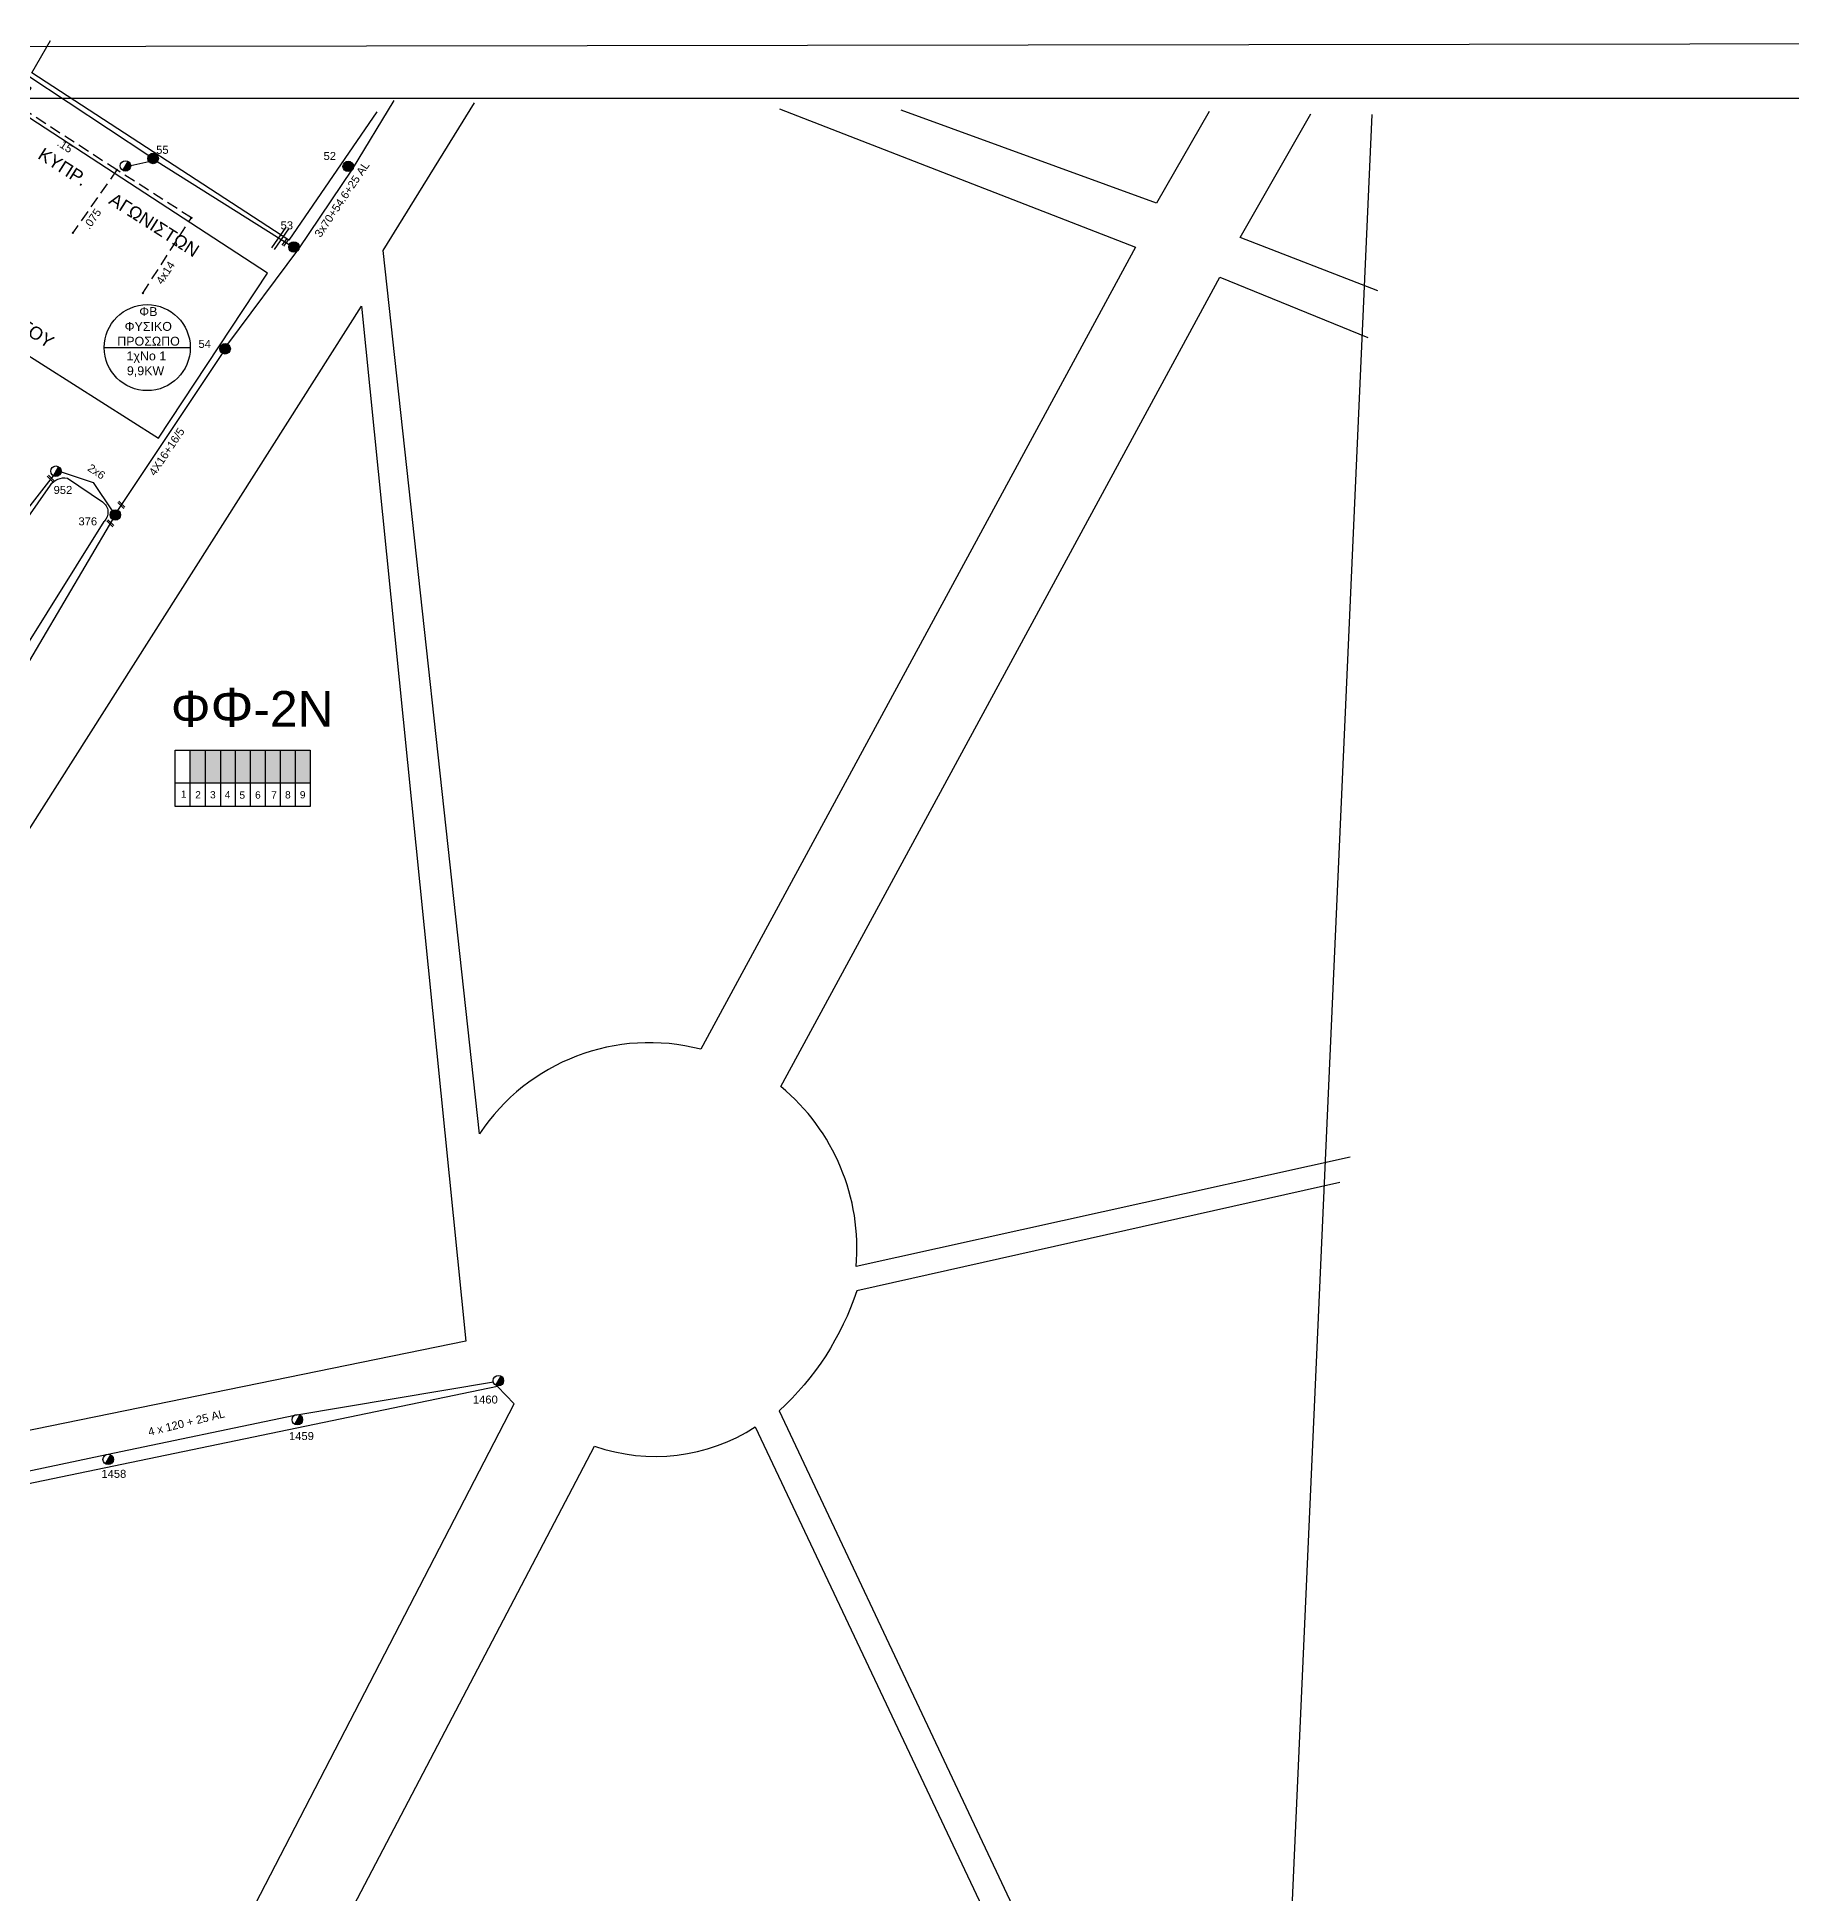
# Model space of a CAD drawing. Header units: millimetres. Extents: x 1091 to 3521, y 1177 to 2968.
# Drawn here: x 2158 to 2552.6, y 2550.8 to 2968.4 of the extents above; entities that cross this region are included whole.
import ezdxf
from ezdxf.enums import TextEntityAlignment as Align

# ---------------------------------------------------------------- set-up
doc = ezdxf.new("R2010")
doc.units = ezdxf.units.MM
doc.linetypes.add('DASHED', pattern=[19.05, 12.7, -6.35])
for name, color, linetype, lineweight in [('2x6', 7, 'SYN_LINE', 30), ('4x14', 7, 'Continuous', 30), ('4x16+16', 7, 'Continuous', 30), ('4X16+16_5', 7, 'Continuous', 30), ('4x16+16CU', 7, 'Continuous', 30), ('Άγνωστα', 7, 'Continuous', 30), ('Καλώδια ΧΤ   3x150AL+50CU', 7, 'DASHED', 30), ('Συνεστραμμένα ΧΤ   3x70+54.6+25 AL', 7, 'SYN_LINE', 30), ('Συνεστραμμένα ΧΤ   4x120+25 AL', 7, 'SYN_LINE', 30), ('Υπόγεια Καλώδια Δικτύου ΧΤ   .075', 7, 'DASHED', 30), ('Υπόγεια Καλώδια Δικτύου ΧΤ   .15', 7, 'DASHED', 30)]:
    doc.layers.add(name, color=color, linetype=linetype, lineweight=lineweight)
for name, color, linetype in [('Pillar OTE', 7, 'Continuous'), ('TEXT ΚΑΛΩΔΙΩΝ', 7, 'Continuous'), ('ΑΓΝΩΣΤΟ ΕΝΑΕΡΙΟ ΚΑΛΩΔΙΟ', 7, 'Continuous'), ('Μηχανική τομή', 7, 'Continuous'), ('Στύλος Ξύλινος', 7, 'Continuous'), ('Στύλος Ξύλινος @ 1', 7, 'Continuous'), ('Στύλος ΦΜ', 7, 'Continuous'), ('Στύλος ΦΜ @ 1', 7, 'Continuous'), ('Συνδέσεις', 7, 'Continuous'), ('Τομή', 7, 'Continuous'), ('Υπόβαθρο ΔΕΗ', 7, 'Continuous')]:
    doc.layers.add(name, color=color, linetype=linetype)
doc.styles.add('arial', font='arial.ttf')
doc.styles.get("Standard").update_dxf_attribs({"font": 'arial.ttf', "height": 1.8})
doc.linetypes.add('SYN_LINE', pattern='A,0.5,-0.0001,["/\\/\\/\\/",Standard,S=0.1,R=0,X=0,Y=-0.05],-0.25', length=0.7501)

# ---------------------------------------------------------------- blocks, each defined once
blk = doc.blocks.new('ΥΠΑΡΧΩΝ ΤΣΙΜΕΝΤΕΝΙΟΣ ΣΤΥΛΟΣ')
at = {"layer": 'Στύλος ΦΜ'}
blk.add_hatch(color=7, dxfattribs=at).paths.add_polyline_path([(-1.29, -2.28, 0.574793), (2.62, 0, 0.268822), (1.3, 2.27)])
at = {"layer": 'Στύλος ΦΜ', "color": 7}
blk.add_line((-1.29, -2.28), (1.3, 2.27), dxfattribs=at)
blk.add_circle((0, 0), 2.62, dxfattribs=at)
at = {"layer": 'Στύλος ΦΜ', "flags": 4}
for tag, p in [('ΑΡΙΘΜΟΣ', (-4.68, 8.05)), ('ΤΥΠΟΣ', (-4.91, 3.03))]:
    blk.add_attdef(tag, p, '', height=4, dxfattribs=at)
blk = doc.blocks.new('ΥΠΑΡΧΩΝ ΞΥΛΙΝΟΣ ΣΤΥΛΟΣ')
at = {"layer": 'Στύλος Ξύλινος'}
h = blk.add_hatch(color=7, dxfattribs=at)
h.paths.add_polyline_path([(-2.62, 0, 0.270008), (-1.29, -2.28), (1.3, 2.27, 0.576266)])
h.paths.add_polyline_path([(-1.29, -2.28, 0.574793), (2.62, 0, 0.268822), (1.3, 2.27)])
at = {"layer": 'Στύλος Ξύλινος', "color": 7}
blk.add_line((-1.29, -2.28), (1.3, 2.27), dxfattribs=at)
blk.add_circle((0, 0), 2.62, dxfattribs=at)
at = {"layer": 'Στύλος Ξύλινος', "color": 1, "flags": 4}
for tag, p in [('ΑΡΙΘΜΟΣ', (-4.91, 8.6)), ('ΤΥΠΟΣ', (-4.85, 3.39))]:
    blk.add_attdef(tag, p, '', height=4, dxfattribs=at)
blk = doc.blocks.new('_ΣΥΝΔΕΣΗ')
at = {"layer": 'Συνδέσεις', "linetype": 'SYN_LINE', "ltscale": 40}
blk.add_hatch(color=256, dxfattribs=at).paths.add_polyline_path([(0.5, 0, 1), (-0.5, 0, 1)])
at = {"layer": 'Συνδέσεις'}
blk.add_circle((0, 0), 0.5, dxfattribs=at)
blk = doc.blocks.new('ΤΟΜΗ')
at = {"layer": 'Τομή', "ltscale": 40}
for p, q in [((11.3, -0.6), (-11.4, -0.6)), ((11.3, -3.4), (-11.4, -3.4))]:
    blk.add_line(p, q, dxfattribs=at)
blk = doc.blocks.new('ΜΗΧΑΝΙΚΗ ΤΟΜΗ')
at = {"layer": 'Μηχανική τομή', "ltscale": 40}
for p, q in [((-3.8, 1.2), (3.8, 1.2)), ((3.8, -0.3), (-3.8, -0.3))]:
    blk.add_line(p, q, dxfattribs=at)

msp = doc.modelspace()

# ---------------------------------------------------------------- hatches: boundary and pattern name
at = {"layer": 'Καλώδια ΧΤ   3x150AL+50CU', "linetype": 'DASHED', "lineweight": -3, "ltscale": 0.2}
h = msp.add_hatch(color=27, dxfattribs=at)
h.dxf.hatch_style = 1
h.paths.add_polyline_path([(2195.8, 2808.04), (2192.36, 2808.04), (2192.36, 2800.68), (2195.8, 2800.67)])
h = msp.add_hatch(color=30, dxfattribs=at)
h.dxf.hatch_style = 1
h.paths.add_polyline_path([(2195.8, 2800.67), (2199.24, 2800.67), (2199.24, 2808.04), (2195.8, 2808.04)])
h = msp.add_hatch(color=1, dxfattribs=at)
h.dxf.hatch_style = 1
h.paths.add_polyline_path([(2202.53, 2808.04), (2199.24, 2808.04), (2199.24, 2800.67), (2202.53, 2800.67)])
h = msp.add_hatch(color=2, dxfattribs=at)
h.dxf.hatch_style = 1
h.paths.add_polyline_path([(2202.53, 2800.67), (2205.92, 2800.66), (2205.92, 2808.03), (2202.53, 2808.04)])
h = msp.add_hatch(color=133, dxfattribs=at)
h.dxf.hatch_style = 1
h.paths.add_polyline_path([(2205.92, 2800.66), (2209.32, 2800.66), (2209.32, 2808.03), (2205.92, 2808.03)])
h = msp.add_hatch(color=173, dxfattribs=at)
h.dxf.hatch_style = 1
h.paths.add_polyline_path([(2212.65, 2800.66), (2212.65, 2808.03), (2209.32, 2808.03), (2209.32, 2800.66)])
h = msp.add_hatch(color=62, dxfattribs=at)
h.dxf.hatch_style = 1
h.paths.add_polyline_path([(2216.04, 2808.03), (2212.65, 2808.03), (2212.65, 2800.66), (2216.04, 2800.65)])
h = msp.add_hatch(color=6, dxfattribs=at)
h.dxf.hatch_style = 1
h.paths.add_polyline_path([(2219.43, 2808.03), (2216.04, 2808.03), (2216.04, 2800.66), (2219.43, 2800.65)])

# ---------------------------------------------------------------- linework, layer by layer
at = {"lineweight": -3, "ltscale": 0.2}
msp.add_line((2173.06, 2898.57), (2192.39, 2898.57), dxfattribs=at)
msp.add_circle((2182.72, 2898.57), 9.67, dxfattribs=at)
at = {"layer": '2x6', "color": 6, "linetype": 'SYN_LINE', "lineweight": -3, "ltscale": 10}
msp.add_lwpolyline([(2163.36, 2870.63), (2170.54, 2868.25), (2174.85, 2861.89)], dxfattribs=at)
at = {"layer": '4x14', "color": 30, "linetype": 'DASHED', "lineweight": -3, "ltscale": 0.2}
msp.add_lwpolyline([(2181.71, 2910.81), (2192.64, 2927.77)], dxfattribs=at)
at = {"layer": '4x16+16', "color": 6, "lineweight": -3, "ltscale": 0.1}
msp.add_lwpolyline([(2123.22, 2777.52), (2153.13, 2822.7), (2174.96, 2859.91)], dxfattribs=at)
at = {"layer": '4X16+16_5', "color": 6, "lineweight": -3, "ltscale": 0.1}
msp.add_lwpolyline([(2176.13, 2861.96), (2199.66, 2897.28)], dxfattribs=at)
at = {"layer": '4x16+16CU', "color": 7, "lineweight": -3, "ltscale": 0.1}
msp.add_lwpolyline([(2060.68, 2726.56), (2082.08, 2758.69), (2101.7, 2787.13), (2123.6, 2818.18), (2143.73, 2846.76), (2161.61, 2869.74)], dxfattribs=at)
at = {"layer": 'Pillar OTE', "lineweight": -3, "ltscale": 40}
for points in [[(2189.03, 2795.4), (2189.03, 2808.04), (2219.36, 2808.03), (2219.36, 2795.37), (2189.03, 2795.4)], [(2192.36, 2795.39), (2192.36, 2808.04)], [(2195.8, 2795.39), (2195.8, 2808.04)], [(2199.24, 2795.39), (2199.24, 2808.04)], [(2202.53, 2795.38), (2202.53, 2808.04)], [(2205.92, 2795.38), (2205.92, 2808.03)], [(2209.32, 2795.38), (2209.32, 2808.03)], [(2212.65, 2795.37), (2212.65, 2808.03)], [(2216.04, 2795.37), (2216.04, 2808.03)], [(2189.03, 2800.68), (2219.36, 2800.65)]]:
    msp.add_lwpolyline(points, dxfattribs=at)
at = {"layer": 'Άγνωστα', "lineweight": -3, "ltscale": 0.1}
for points in [[(3521.49, 1936.89), (1091.31, 1933.19), (1091.31, 2964.7), (3521.49, 2968.4)], [(3374.53, 1943.19), (1101.31, 1943.19), (1101.31, 2954.7), (3374.53, 2954.7)]]:
    msp.add_lwpolyline(points, close=True, dxfattribs=at)
at = {"layer": 'ΑΓΝΩΣΤΟ ΕΝΑΕΡΙΟ ΚΑΛΩΔΙΟ', "color": 30, "linetype": 'SYN_LINE', "lineweight": -3, "ltscale": 15}
for points in [[(2155.86, 2959.8), (2183.09, 2941.81)], [(2184.98, 2940.41), (2214.67, 2921.75)]]:
    msp.add_lwpolyline(points, dxfattribs=at)
at = {"layer": 'ΑΓΝΩΣΤΟ ΕΝΑΕΡΙΟ ΚΑΛΩΔΙΟ', "color": 30, "lineweight": -3, "ltscale": 0.1}
msp.add_lwpolyline([(2183.11, 2940.39), (2179, 2939.47)], dxfattribs=at)
at = {"layer": 'Συνεστραμμένα ΧΤ   3x70+54.6+25 AL', "color": 6, "lineweight": -3, "ltscale": 15}
msp.add_lwpolyline([(2200.82, 2899.33), (2216.83, 2920.82), (2228.89, 2938.67), (2238.25, 2954.15)], dxfattribs=at)
at = {"layer": 'Συνεστραμμένα ΧΤ   4x120+25 AL', "color": 1, "lineweight": -3, "ltscale": 15}
msp.add_lwpolyline([(2064.01, 2625.34), (2096.61, 2633.57), (2134.88, 2641.41), (2173.55, 2649.63), (2215.89, 2658.48), (2260.55, 2665.93)], dxfattribs=at)
at = {"layer": 'Υπόβαθρο ΔΕΗ', "lineweight": -3, "ltscale": 0.1}
for points in [[(2234.37, 2951.63), (2214.55, 2922.73), (2156.78, 2960.37), (2161, 2967.62)], [(2421.54, 2951.64), (2409.65, 2931.09), (2352.29, 2951.96)], [(2459.49, 2911.31), (2428.48, 2923.35), (2444.39, 2951.13)], [(2458.14, 2950.97), (2438.62, 2514.07), (3389.31, 2500.74)], [(2057.41, 2634.87), (2230.91, 2907.86), (2254.39, 2675.08), (2057.41, 2634.87)], [(2084.36, 2717.49), (2173, 2859.49)], [(2324.8, 2659.46), (2453.86, 2385.7), (2481.87, 2401.72), (2445.28, 2435.14), (2433.09, 2475.85), (2438, 2485.46)]]:
    msp.add_lwpolyline(points, dxfattribs=at)
msp.add_lwpolyline([(2209.79, 2915.28), (2152.86, 2952.45), (2127.8, 2914.66), (2185.24, 2878.23)], close=True, dxfattribs=at)
for points in [[(2324.93, 2952.28), (2404.95, 2921.14), (2307.19, 2740.75, 0.320759), (2257.44, 2721.73), (2235.78, 2920.42), (2256.29, 2953.62)], [(2453.24, 2716.53), (2342.15, 2691.9, 0.245596), (2325.21, 2732.38), (2423.93, 2914.38), (2457.19, 2900.88)], [(2064.23, 2729.12), (2160.93, 2867.66, -0.299074), (2164.76, 2869.2), (2172.65, 2863.88, -0.480262), (2173, 2859.49, 2.514304)], [(2450.87, 2710.81), (2342.27, 2686.46, -0.129837), (2324.8, 2659.46, 7.026442)], [(2176.83, 2490.16), (2265.22, 2661.01), (2261.49, 2664.9), (2063.21, 2623.78), (2053.2, 2608.37), (2044.35, 2613.37), (2036.73, 2601.26, 0.039922), (2085.61, 2490.08, -0.18699), (2176.83, 2490.16, -8.343748)], [(2193.97, 2480.93), (2283.31, 2651.49, 0.230563), (2319.44, 2655.82), (2446.31, 2387.44), (2241.22, 2339.46)]]:
    msp.add_lwpolyline(points, format="xyb", dxfattribs=at)
at = {"layer": 'Υπόγεια Καλώδια Δικτύου ΧΤ   .075', "color": 30, "lineweight": -3, "ltscale": 0.2}
msp.add_lwpolyline([(2175.88, 2938.54), (2165.98, 2924.4)], dxfattribs=at)
at = {"layer": 'Υπόγεια Καλώδια Δικτύου ΧΤ   .15', "color": 30, "lineweight": -3, "ltscale": 0.2}
msp.add_lwpolyline([(2192.64, 2927.77), (2175.88, 2938.54), (2153.9, 2952.8), (2156.6, 2956.96), (2155.79, 2957.43, -0.365103), (2155.86, 2959.8)], format="xyb", dxfattribs=at)

# ---------------------------------------------------------------- block references
at = {"layer": 'Μηχανική τομή', "lineweight": -3, "xscale": 0.2499999999999672, "yscale": 0.2499999999999672, "zscale": 0.2499999999999672}
for p, rotation in [((2213.67, 2922.32), 234.089405836453), ((2160.95, 2869.01), 314.9247676703968), ((2176.81, 2863.12), 314.9247676703968), ((2174.33, 2858.99), 314.9247676703968)]:
    msp.add_blockref('ΜΗΧΑΝΙΚΗ ΤΟΜΗ', p, dxfattribs=dict(at, rotation=rotation))
at = {"layer": 'Στύλος Ξύλινος @ 1', "lineweight": -3, "ltscale": 40}
ref = msp.add_blockref('ΥΠΑΡΧΩΝ ΞΥΛΙΝΟΣ ΣΤΥΛΟΣ', (2184.04, 2941.11), dxfattribs=dict(at, xscale=0.4499999999998181, yscale=0.4499999999998181, zscale=0.4499999999998181))
ref.add_attrib('ΤΥΠΟΣ', '55', (2184.73, 2942.16), dxfattribs={"layer": 'Στύλος Ξύλινος', "height": 1.8, "flags": 4})
ref = msp.add_blockref('ΥΠΑΡΧΩΝ ΞΥΛΙΝΟΣ ΣΤΥΛΟΣ', (2227.92, 2939.33), dxfattribs=dict(at, xscale=0.4499999999998181, yscale=0.4499999999998181, zscale=0.4499999999998181))
ref.add_attrib('ΤΥΠΟΣ', '52', (2222.37, 2940.77), dxfattribs={"layer": 'Στύλος Ξύλινος', "height": 1.8, "flags": 4})
ref = msp.add_blockref('ΥΠΑΡΧΩΝ ΞΥΛΙΝΟΣ ΣΤΥΛΟΣ', (2215.71, 2921.2), dxfattribs=dict(at, xscale=0.4499999999998181, yscale=0.4499999999998181, zscale=0.4499999999998181))
ref.add_attrib('ΤΥΠΟΣ', '53', (2212.71, 2925.18), dxfattribs={"layer": 'Στύλος Ξύλινος', "height": 1.8, "flags": 4})
ref = msp.add_blockref('ΥΠΑΡΧΩΝ ΞΥΛΙΝΟΣ ΣΤΥΛΟΣ', (2200.24, 2898.3), dxfattribs=dict(at, xscale=0.4499999999998181, yscale=0.4499999999998181, zscale=0.4499999999998181))
ref.add_attrib('ΤΥΠΟΣ', '54', (2194.24, 2898.51), dxfattribs={"layer": 'Στύλος Ξύλινος', "height": 1.8, "flags": 4})
ref = msp.add_blockref('ΥΠΑΡΧΩΝ ΞΥΛΙΝΟΣ ΣΤΥΛΟΣ', (2175.54, 2860.94), dxfattribs=dict(at, xscale=0.4499999999998181, yscale=0.4499999999998181, zscale=0.4499999999998181))
ref.add_attrib('ΤΥΠΟΣ', '376', (2167.25, 2858.6), dxfattribs={"layer": 'Στύλος Ξύλινος', "height": 1.8, "flags": 4})
at = {"layer": 'Στύλος ΦΜ @ 1', "lineweight": -3, "ltscale": 40, "xscale": 0.4499999999998181, "yscale": 0.4499999999998181, "zscale": 0.4499999999998181}
msp.add_blockref('ΥΠΑΡΧΩΝ ΤΣΙΜΕΝΤΕΝΙΟΣ ΣΤΥΛΟΣ', (2177.82, 2939.44), dxfattribs=at)
at = {"layer": 'Στύλος ΦΜ @ 1', "lineweight": -3, "ltscale": 40}
ref = msp.add_blockref('ΥΠΑΡΧΩΝ ΤΣΙΜΕΝΤΕΝΙΟΣ ΣΤΥΛΟΣ', (2162.19, 2870.77), dxfattribs=dict(at, xscale=0.4499999999998181, yscale=0.4499999999998181, zscale=0.4499999999998181))
ref.add_attrib('ΤΥΠΟΣ', '952', (2161.66, 2865.66), dxfattribs={"layer": 'Στύλος ΦΜ', "height": 1.8, "flags": 4})
ref = msp.add_blockref('ΥΠΑΡΧΩΝ ΤΣΙΜΕΝΤΕΝΙΟΣ ΣΤΥΛΟΣ', (2261.69, 2666.23), dxfattribs=dict(at, xscale=0.4499999999998181, yscale=0.4499999999998181, zscale=0.4499999999998181))
ref.add_attrib('ΤΥΠΟΣ', '1460', (2255.95, 2661.08), dxfattribs={"layer": 'Στύλος ΦΜ', "height": 1.8, "flags": 4})
ref = msp.add_blockref('ΥΠΑΡΧΩΝ ΤΣΙΜΕΝΤΕΝΙΟΣ ΣΤΥΛΟΣ', (2216.47, 2657.45), dxfattribs=dict(at, xscale=0.4499999999998181, yscale=0.4499999999998181, zscale=0.4499999999998181))
ref.add_attrib('ΤΥΠΟΣ', '1459', (2214.6, 2652.87), dxfattribs={"layer": 'Στύλος ΦΜ', "height": 1.8, "flags": 4})
ref = msp.add_blockref('ΥΠΑΡΧΩΝ ΤΣΙΜΕΝΤΕΝΙΟΣ ΣΤΥΛΟΣ', (2173.95, 2648.52), dxfattribs=dict(at, xscale=0.4499999999998181, yscale=0.4499999999998181, zscale=0.4499999999998181))
ref.add_attrib('ΤΥΠΟΣ', '1458', (2172.41, 2644.37), dxfattribs={"layer": 'Στύλος ΦΜ', "height": 1.8, "flags": 4})
at = {"layer": 'Συνδέσεις', "lineweight": -3, "xscale": 0.25, "yscale": 0.25, "zscale": 0.25}
for p in [(2175.88, 2938.55), (2192.64, 2927.77), (2165.98, 2924.4), (2181.71, 2910.82)]:
    msp.add_blockref('_ΣΥΝΔΕΣΗ', p, dxfattribs=at)
at = {"layer": 'Τομή', "lineweight": -3, "xscale": 0.2499999999999999, "yscale": 0.2499999999999999, "zscale": 0.2499999999999999, "rotation": 55.3746576842015}
msp.add_blockref('ΤΟΜΗ', (2212.17, 2923.43), dxfattribs=at)

# ---------------------------------------------------------------- texts
at = {"lineweight": -3, "ltscale": 40, "char_height": 2.9, "width": 64.8866, "attachment_point": 1, "style": 'arial'}
for s, insert, rotation in [('ΚΥΠΡ.      ΑΓΩΝΙΣΤΩΝ', (2159.44, 2943.71), 327.5124), ('ΠΑΠΑΓΟΥ', (2145.9, 2911.29), 326.7888)]:
    msp.add_mtext(s, dxfattribs=dict(at, insert=insert, rotation=rotation))
at = {"lineweight": -3, "ltscale": 30, "char_height": 1.63, "width": 11.2573, "attachment_point": 1}
for s, insert in [('1', (2190.28, 2798.96)), ('2', (2193.51, 2798.82)), ('3', (2196.84, 2798.82)), ('4', (2200.15, 2798.82)), ('5', (2203.45, 2798.74)), ('6', (2206.97, 2798.77)), ('7', (2210.6, 2798.77)), ('8', (2213.71, 2798.8)), ('9', (2217.04, 2798.82))]:
    msp.add_mtext(s, dxfattribs=dict(at, insert=insert))
at = {"layer": 'TEXT ΚΑΛΩΔΙΩΝ', "lineweight": -3, "ltscale": 0.1, "style": 'arial'}
for s, rotation, p in [('  .15', 327.0223, (2163.64, 2944.33)), (' 3x70+54.6+25 AL', 55.9405, (2226.31, 2931.64)), ('  .075', 55.0034, (2169.97, 2926.96)), ('4x14', 57.2115, (2186.81, 2915.41)), ('4X16+16/5', 56.3308, (2187.09, 2875.17)), ('2x6', 326.4947, (2171.3, 2870.69)), ('4 x 120 + 25 AL', 13.8172, (2191.53, 2656.78))]:
    msp.add_text(s, height=1.8, rotation=rotation, dxfattribs=at).set_placement(p, align=Align.MIDDLE_CENTER)
at = {"layer": 'Υπόβαθρο ΔΕΗ', "lineweight": -3, "char_height": 2, "attachment_point": 1}
for s, heights, insert in [('{\\W8.64836; }ΦΒ \\P{\\W4.42067; }ΦΥΣΙΚΟ \\P{\\W2.28183; }ΠΡΟΣΩΠΟ', [9.11], (2174.21, 2907.68)), ('{\\W5.64925; }1χΝο 1\\P{\\W5.75643; }9,9KW', [0], (2173.68, 2897.7))]:
    msp.add_mtext_dynamic_manual_height_columns(s, width=17.2548, gutter_width=12.5, heights=heights, dxfattribs=dict(at, insert=insert))
at = {"layer": 'Υπόβαθρο ΔΕΗ', "lineweight": -3, "insert": (2188.03, 2822), "char_height": 8, "width": 84.6573, "attachment_point": 1}
msp.add_mtext('Φ{\\H1.0833x;Φ}-2N', dxfattribs=at)

doc.saveas('drawing.dxf')
